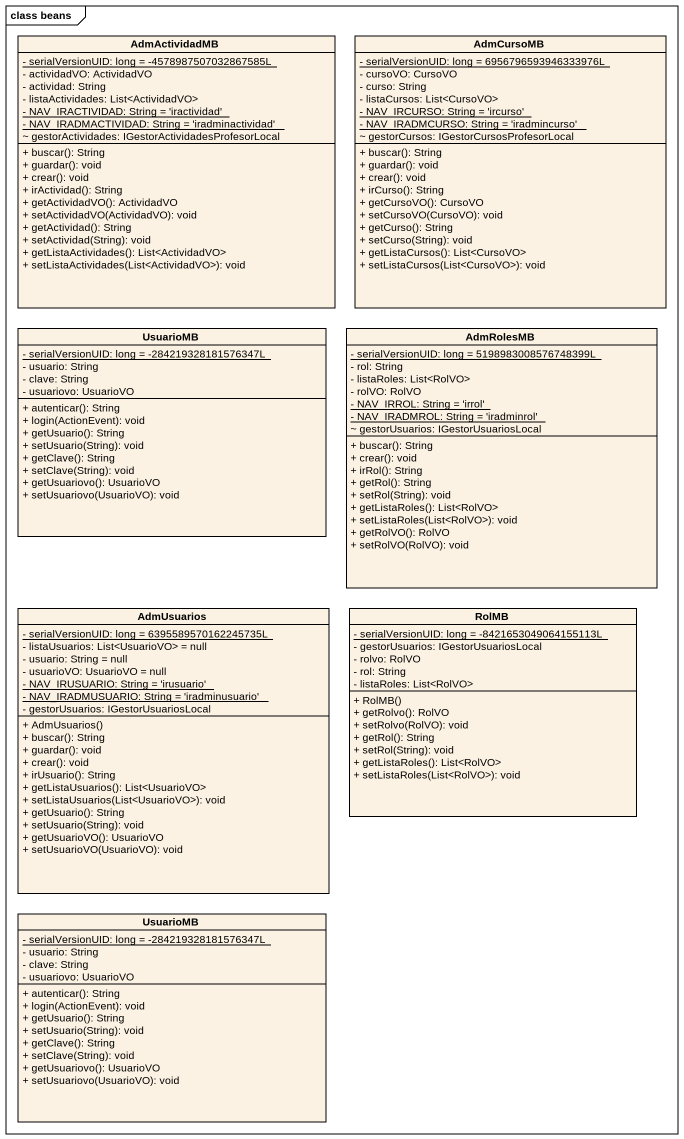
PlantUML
@startuml
mainframe class beans
hide circle
hide empty members
skinparam classAttributeIconSize 0
class AdmActividadMB {
  {static} - serialVersionUID: long = -4578987507032867585L
  - actividadVO: ActividadVO
  - actividad: String
  - listaActividades: List<ActividadVO>
  {static} - NAV_IRACTIVIDAD: String = 'iractividad'
  {static} - NAV_IRADMACTIVIDAD: String = 'iradminactividad'
  ~ gestorActividades: IGestorActividadesProfesorLocal
  + buscar(): String
  + guardar(): void
  + crear(): void
  + irActividad(): String
  + getActividadVO(): ActividadVO
  + setActividadVO(ActividadVO): void
  + getActividad(): String
  + setActividad(String): void
  + getListaActividades(): List<ActividadVO>
  + setListaActividades(List<ActividadVO>): void
}
class AdmCursoMB {
  {static} - serialVersionUID: long = 6956796593946333976L
  - cursoVO: CursoVO
  - curso: String
  - listaCursos: List<CursoVO>
  {static} - NAV_IRCURSO: String = 'ircurso'
  {static} - NAV_IRADMCURSO: String = 'iradmincurso'
  ~ gestorCursos: IGestorCursosProfesorLocal
  + buscar(): String
  + guardar(): void
  + crear(): void
  + irCurso(): String
  + getCursoVO(): CursoVO
  + setCursoVO(CursoVO): void
  + getCurso(): String
  + setCurso(String): void
  + getListaCursos(): List<CursoVO>
  + setListaCursos(List<CursoVO>): void
}
class UsuarioMB {
  {static} - serialVersionUID: long = -284219328181576347L
  - usuario: String
  - clave: String
  - usuariovo: UsuarioVO
  + autenticar(): String
  + login(ActionEvent): void
  + getUsuario(): String
  + setUsuario(String): void
  + getClave(): String
  + setClave(String): void
  + getUsuariovo(): UsuarioVO
  + setUsuariovo(UsuarioVO): void
}
class AdmRolesMB {
  {static} - serialVersionUID: long = 5198983008576748399L
  - rol: String
  - listaRoles: List<RolVO>
  - rolVO: RolVO
  {static} - NAV_IRROL: String = 'irrol'
  {static} - NAV_IRADMROL: String = 'iradminrol'
  ~ gestorUsuarios: IGestorUsuariosLocal
  + buscar(): String
  + crear(): void
  + irRol(): String
  + getRol(): String
  + setRol(String): void
  + getListaRoles(): List<RolVO>
  + setListaRoles(List<RolVO>): void
  + getRolVO(): RolVO
  + setRolVO(RolVO): void
}
class AdmUsuarios {
  {static} - serialVersionUID: long = 6395589570162245735L
  - listaUsuarios: List<UsuarioVO> = null
  - usuario: String = null
  - usuarioVO: UsuarioVO = null
  {static} - NAV_IRUSUARIO: String = 'irusuario'
  {static} - NAV_IRADMUSUARIO: String = 'iradminusuario'
  - gestorUsuarios: IGestorUsuariosLocal
  + AdmUsuarios()
  + buscar(): String
  + guardar(): void
  + crear(): void
  + irUsuario(): String
  + getListaUsuarios(): List<UsuarioVO>
  + setListaUsuarios(List<UsuarioVO>): void
  + getUsuario(): String
  + setUsuario(String): void
  + getUsuarioVO(): UsuarioVO
  + setUsuarioVO(UsuarioVO): void
}
class RolMB {
  {static} - serialVersionUID: long = -8421653049064155113L
  - gestorUsuarios: IGestorUsuariosLocal
  - rolvo: RolVO
  - rol: String
  - listaRoles: List<RolVO>
  + RolMB()
  + getRolvo(): RolVO
  + setRolvo(RolVO): void
  + getRol(): String
  + setRol(String): void
  + getListaRoles(): List<RolVO>
  + setListaRoles(List<RolVO>): void
}
class "UsuarioMB" as UsuarioMB_2 {
  {static} - serialVersionUID: long = -284219328181576347L
  - usuario: String
  - clave: String
  - usuariovo: UsuarioVO
  + autenticar(): String
  + login(ActionEvent): void
  + getUsuario(): String
  + setUsuario(String): void
  + getClave(): String
  + setClave(String): void
  + getUsuariovo(): UsuarioVO
  + setUsuariovo(UsuarioVO): void
}
@enduml
